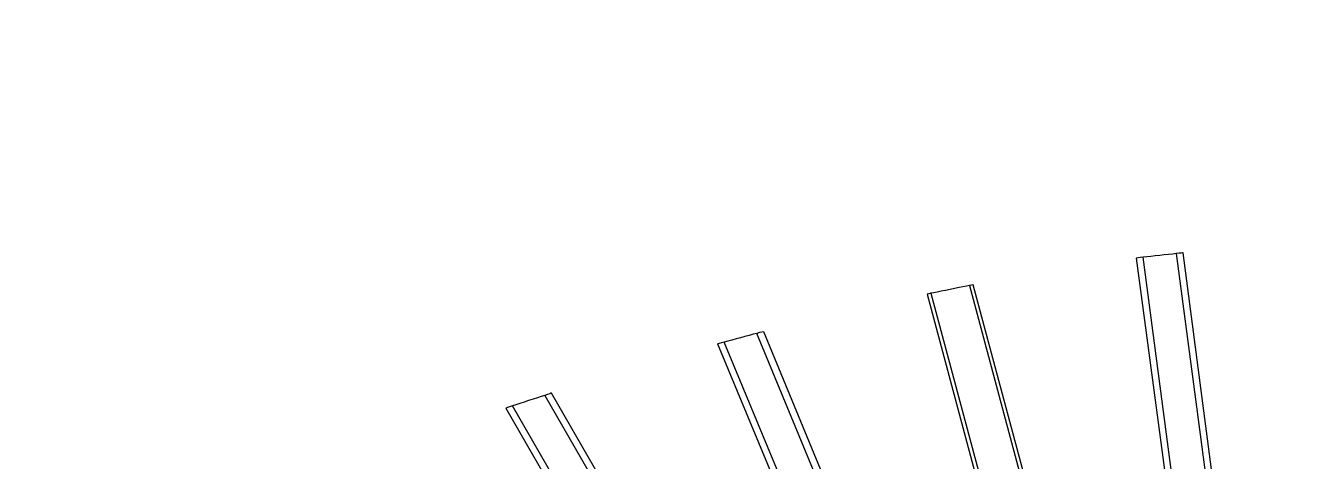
# Model space of a CAD drawing. Header units: inches. Extents: x 3324238 to 135265466, y -1036581 to 20094598.
# Drawn here: x 3354728.61 to 3354734.11, y -519080.45 to -519078.56 of the extents above; entities that cross this region are included whole.
import ezdxf

# ---------------------------------------------------------------- set-up
doc = ezdxf.new("R2010")
doc.units = ezdxf.units.IN
doc.header["$MEASUREMENT"] = 0
doc.layers.add('FURNITURE', color=32, linetype='Continuous', lineweight=13)

msp = doc.modelspace()

# ---------------------------------------------------------------- linework, layer by layer
for p, q in [((3354733.4225, -519079.564, 0.0027), (3354733.4206, -519079.5642, 0.0027)), ((3354733.4206, -519079.5642, 0.0027), (3354733.6638, -519081.3854, 0.0027)), ((3354733.4283, -519079.5634, 0.0027), (3354733.4225, -519079.564, 0.0027)), ((3354733.4377, -519079.5623, 0.0027), (3354733.4283, -519079.5634, 0.0027)), ((3354733.4503, -519079.5609, 0.0027), (3354733.4377, -519079.5623, 0.0027)), ((3354733.4656, -519079.5592, 0.0027), (3354733.4503, -519079.5609, 0.0027)), ((3354733.6897, -519081.3775, 0.0027), (3354733.4503, -519079.5609, 0.0027)), ((3354733.4832, -519079.5573, 0.0027), (3354733.4656, -519079.5592, 0.0027)), ((3354733.5022, -519079.5552, 0.0027), (3354733.4832, -519079.5573, 0.0027)), ((3354733.5219, -519079.553, 0.0027), (3354733.5022, -519079.5552, 0.0027)), ((3354733.5417, -519079.5508, 0.0027), (3354733.5219, -519079.553, 0.0027)), ((3354733.5607, -519079.5486, 0.0027), (3354733.5417, -519079.5508, 0.0027)), ((3354733.5783, -519079.5467, 0.0027), (3354733.5607, -519079.5486, 0.0027)), ((3354733.5936, -519079.545, 0.0027), (3354733.5783, -519079.5467, 0.0027)), ((3354733.6062, -519079.5436, 0.0027), (3354733.5936, -519079.545, 0.0027)), ((3354733.5936, -519079.545, 0.0027), (3354733.8374, -519081.3948, 0.0027)), ((3354733.6156, -519079.5425, 0.0027), (3354733.6062, -519079.5436, 0.0027)), ((3354733.6214, -519079.5419, 0.0027), (3354733.6156, -519079.5425, 0.0027)), ((3354733.6233, -519079.5417, 0.0027), (3354733.6214, -519079.5419, 0.0027)), ((3354733.8631, -519081.3747, 0.0027), (3354733.6233, -519079.5417, 0.0027)), ((3354732.6852, -519079.6859, 0.0027), (3354732.67, -519079.6889, 0.0027)), ((3354732.6976, -519079.6834, 0.0027), (3354732.6852, -519079.6859, 0.0027)), ((3354732.7069, -519079.6815, 0.0027), (3354732.6976, -519079.6834, 0.0027)), ((3354732.6976, -519079.6834, 0.0027), (3354733.1792, -519081.4796, 0.0027)), ((3354732.7126, -519079.6803, 0.0027), (3354732.7069, -519079.6815, 0.0027)), ((3354732.7145, -519079.6799, 0.0027), (3354732.7126, -519079.6803, 0.0027)), ((3354733.1927, -519081.4667, 0.0027), (3354732.7145, -519079.6799, 0.0027)), ((3354732.5162, -519079.72, 0.0027), (3354732.5142, -519079.7204, 0.0027)), ((3354732.5142, -519079.7204, 0.0027), (3354732.9838, -519081.4718, 0.0027)), ((3354732.5219, -519079.7188, 0.0027), (3354732.5162, -519079.72, 0.0027)), ((3354732.5311, -519079.717, 0.0027), (3354732.5219, -519079.7188, 0.0027)), ((3354732.5436, -519079.7145, 0.0027), (3354732.5311, -519079.717, 0.0027)), ((3354732.5311, -519079.717, 0.0027), (3354733.0056, -519081.4869, 0.0027)), ((3354732.5587, -519079.7114, 0.0027), (3354732.5436, -519079.7145, 0.0027)), ((3354732.5761, -519079.7079, 0.0027), (3354732.5587, -519079.7114, 0.0027)), ((3354732.5948, -519079.7041, 0.0027), (3354732.5761, -519079.7079, 0.0027)), ((3354732.6144, -519079.7002, 0.0027), (3354732.5948, -519079.7041, 0.0027)), ((3354732.6339, -519079.6962, 0.0027), (3354732.6144, -519079.7002, 0.0027)), ((3354732.6527, -519079.6924, 0.0027), (3354732.6339, -519079.6962, 0.0027)), ((3354732.67, -519079.6889, 0.0027), (3354732.6527, -519079.6924, 0.0027)), ((3354731.7257, -519079.9043, 0.0027), (3354731.7063, -519079.9094, 0.0027)), ((3354731.7443, -519079.8993, 0.0027), (3354731.7257, -519079.9043, 0.0027)), ((3354731.7615, -519079.8947, 0.0027), (3354731.7443, -519079.8993, 0.0027)), ((3354731.7766, -519079.8907, 0.0027), (3354731.7615, -519079.8947, 0.0027)), ((3354731.7889, -519079.8874, 0.0027), (3354731.7766, -519079.8907, 0.0027)), ((3354732.4945, -519081.6234, 0.0027), (3354731.7766, -519079.8907, 0.0027)), ((3354731.7981, -519079.8849, 0.0027), (3354731.7889, -519079.8874, 0.0027)), ((3354731.8038, -519079.8834, 0.0027), (3354731.7981, -519079.8849, 0.0027)), ((3354731.8057, -519079.8829, 0.0027), (3354731.8038, -519079.8834, 0.0027)), ((3354731.8057, -519079.8829, 0.0027), (3354732.516, -519081.5974, 0.0027)), ((3354731.6089, -519079.9355, 0.0027), (3354731.6069, -519079.936, 0.0027)), ((3354731.6069, -519079.936, 0.0027), (3354732.3119, -519081.6376, 0.0027)), ((3354731.6145, -519079.9339, 0.0027), (3354731.6089, -519079.9355, 0.0027)), ((3354731.6237, -519079.9315, 0.0027), (3354731.6145, -519079.9339, 0.0027)), ((3354731.6361, -519079.9282, 0.0027), (3354731.6237, -519079.9315, 0.0027)), ((3354731.6511, -519079.9242, 0.0027), (3354731.6361, -519079.9282, 0.0027)), ((3354732.3465, -519081.643, 0.0027), (3354731.6361, -519079.9282, 0.0027)), ((3354731.6683, -519079.9196, 0.0027), (3354731.6511, -519079.9242, 0.0027)), ((3354731.6869, -519079.9146, 0.0027), (3354731.6683, -519079.9196, 0.0027)), ((3354731.7063, -519079.9094, 0.0027), (3354731.6869, -519079.9146, 0.0027)), ((3354730.8077, -519080.1758, 0.0027), (3354730.7884, -519080.1821, 0.0027)), ((3354730.8263, -519080.1696, 0.0027), (3354730.8077, -519080.1758, 0.0027)), ((3354730.8434, -519080.164, 0.0027), (3354730.8263, -519080.1696, 0.0027)), ((3354730.8584, -519080.1591, 0.0027), (3354730.8434, -519080.164, 0.0027)), ((3354730.8707, -519080.155, 0.0027), (3354730.8584, -519080.1591, 0.0027)), ((3354730.8584, -519080.1591, 0.0027), (3354731.8397, -519081.8582, 0.0027)), ((3354730.8798, -519080.152, 0.0027), (3354730.8707, -519080.155, 0.0027)), ((3354730.8854, -519080.1501, 0.0027), (3354730.8798, -519080.152, 0.0027)), ((3354730.8873, -519080.1495, 0.0027), (3354730.8854, -519080.1501, 0.0027)), ((3354731.8577, -519081.8337, 0.0027), (3354730.8873, -519080.1495, 0.0027)), ((3354730.6914, -519080.2141, 0.0027), (3354730.6895, -519080.2147, 0.0027)), ((3354730.6895, -519080.2147, 0.0027), (3354731.6445, -519081.8684, 0.0027)), ((3354730.697, -519080.2122, 0.0027), (3354730.6914, -519080.2141, 0.0027)), ((3354730.7062, -519080.2092, 0.0027), (3354730.697, -519080.2122, 0.0027)), ((3354730.7185, -519080.2052, 0.0027), (3354730.7062, -519080.2092, 0.0027)), ((3354730.7335, -519080.2002, 0.0027), (3354730.7185, -519080.2052, 0.0027)), ((3354731.6819, -519081.8734, 0.0027), (3354730.7185, -519080.2052, 0.0027)), ((3354730.7506, -519080.1946, 0.0027), (3354730.7335, -519080.2002, 0.0027)), ((3354730.7691, -519080.1885, 0.0027), (3354730.7506, -519080.1946, 0.0027)), ((3354730.7884, -519080.1821, 0.0027), (3354730.7691, -519080.1885, 0.0027))]:
    msp.add_line(p, q)
at = {"layer": 'FURNITURE', "lineweight": 30}
msp.add_arc((3354732.7531, -519086.6174, 0.0027), 12.0161, 2.96628, 177.03372, dxfattribs=at)

doc.saveas('drawing.dxf')
